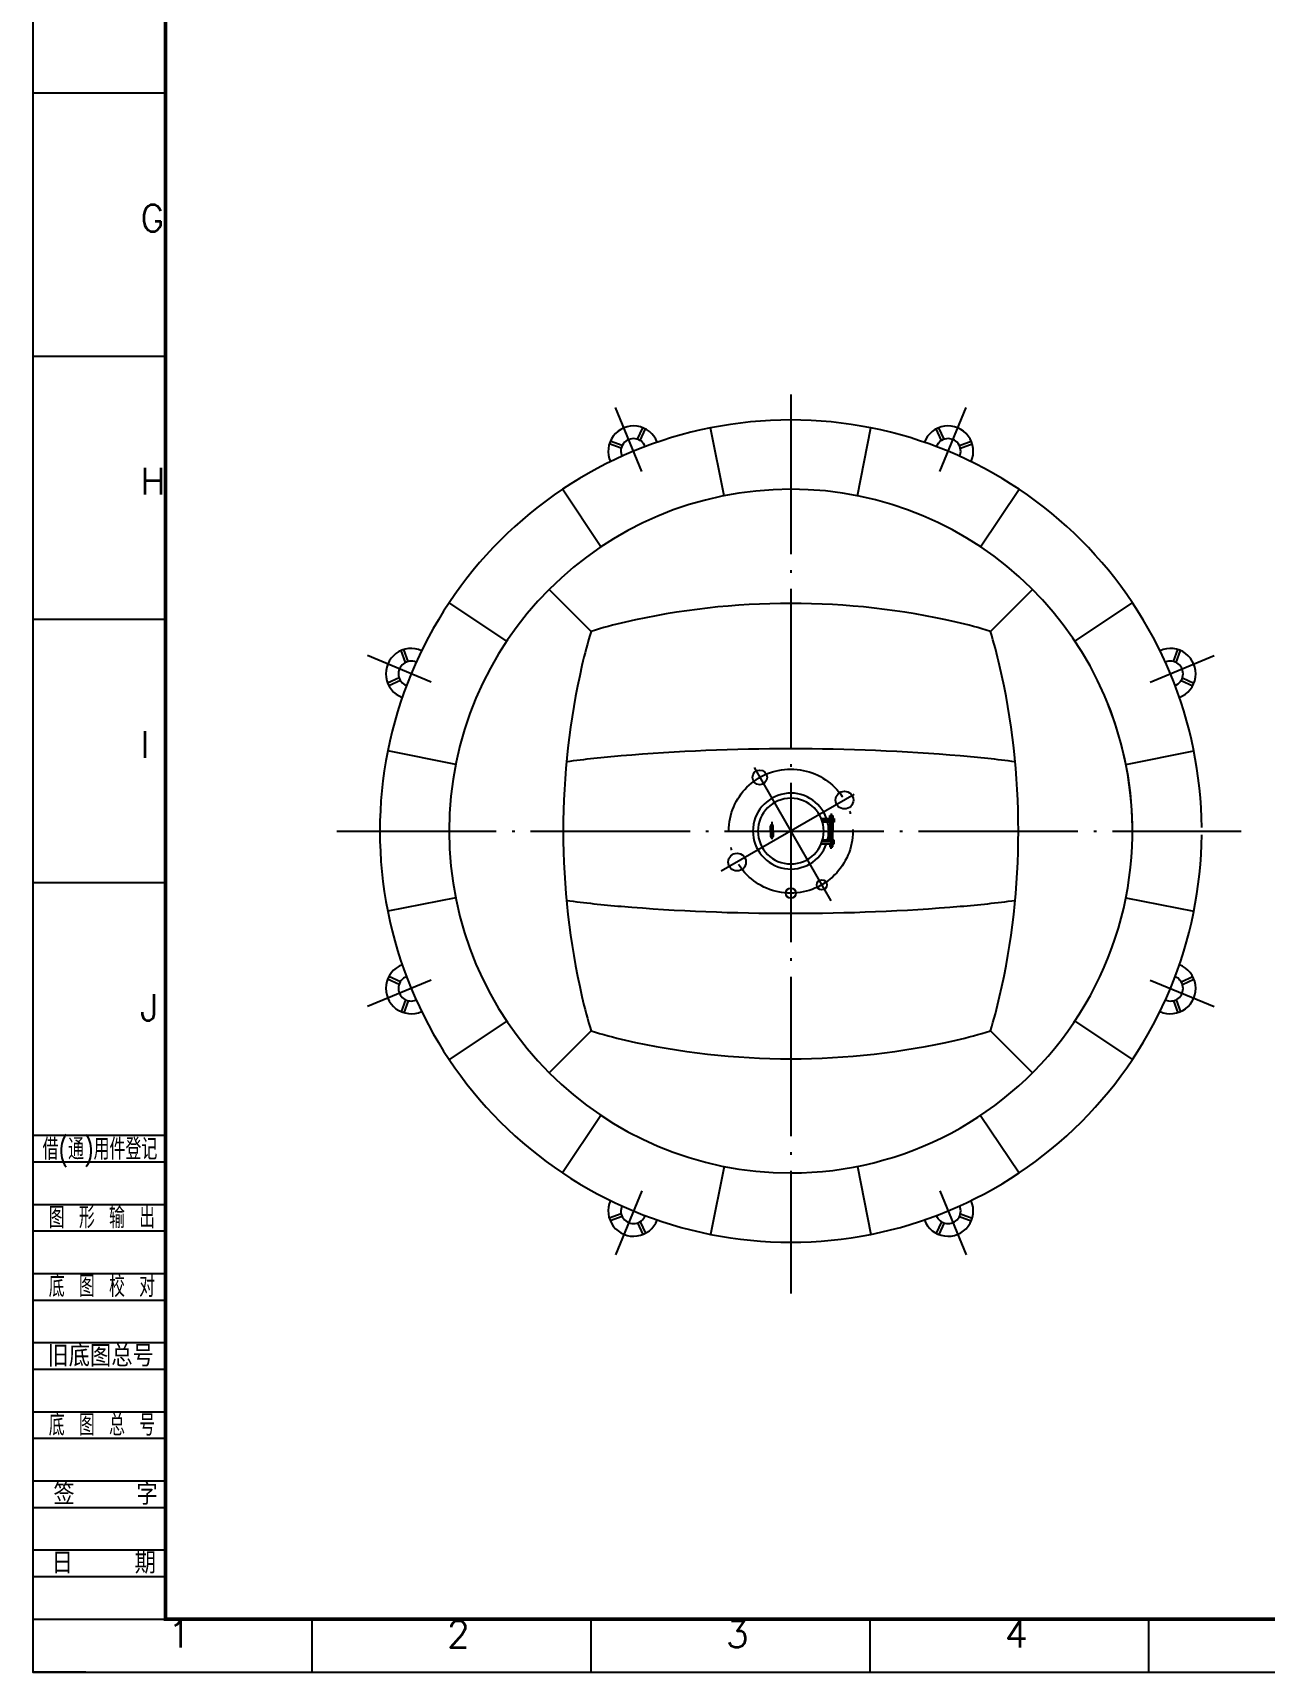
# Model space of a CAD drawing. Extents: x 2817 to 3664, y -393 to 201.
# Drawn here: x 2816.8 to 3048.5, y -392.6 to -84.2 of the extents above; entities that cross this region are included whole.
import ezdxf

# ---------------------------------------------------------------- set-up
doc = ezdxf.new("R2010")
doc.units = 0
doc.header["$MEASUREMENT"] = 0
doc.linetypes.add('DASHDOT-M', pattern=[36.5, 30, -3, 0.5, -3])
doc.layers.get('0').update_dxf_attribs({"linetype": 'CONTINUOUS'})
doc.layers.add('CEN', color=1, linetype='DASHDOT-M')
doc.layers.add('TK', color=5, linetype='CONTINUOUS')
doc.styles.add('HZTXT', font='txt', dxfattribs={"width": 0.75, "bigfont": 'HZTXT'})

msp = doc.modelspace()

# ---------------------------------------------------------------- linework, layer by layer
for p, q in [((2930.6011, -160.6945), (2931.6103, -158.5308)), ((2931.0989, -160.9267), (2932.1081, -158.763)), ((2946.9009, -171.3351), (2944.3582, -158.5519)), ((2971.9894, -171.3351), (2974.5321, -158.5519)), ((2987.7914, -160.9267), (2986.7822, -158.763)), ((2988.2892, -160.6945), (2987.28, -158.5308)), ((2927.536, -162.4025), (2925.2924, -161.5861)), ((2927.7238, -161.8863), (2925.4802, -161.0699)), ((2991.1665, -161.8863), (2993.4101, -161.0699)), ((2991.3544, -162.4025), (2993.5979, -161.5861)), ((2923.7222, -180.9361), (2916.4811, -170.099)), ((2995.1682, -180.9361), (3002.4093, -170.099)), ((2921.872, -196.8261), (2913.9784, -188.9326)), ((2997.0184, -196.8261), (3004.9119, -188.9326)), ((2905.9819, -198.6763), (2895.1448, -191.4352)), ((3012.9084, -198.6763), (3023.7455, -191.4352)), ((2886.9322, -202.6779), (2886.1158, -200.4344)), ((2887.4483, -202.4901), (2886.6319, -200.2466)), ((3031.442, -202.4901), (3032.2584, -200.2466)), ((3031.9582, -202.6779), (3032.7745, -200.4344)), ((2885.7403, -205.5553), (2883.5766, -206.5644)), ((2885.9725, -206.0531), (2883.8088, -207.0622)), ((3032.9178, -206.0531), (3035.0815, -207.0622)), ((3033.15, -205.5553), (3035.3137, -206.5644)), ((2896.381, -221.8551), (2883.5978, -219.3123)), ((3022.5094, -221.8551), (3035.2926, -219.3123)), ((2955.638, -234.3993), (2955.638, -233.4475)), ((2956.1139, -234.3993), (2956.1139, -233.4475)), ((2965.1559, -232.0198), (2967.6372, -232.0198)), ((2967.6372, -232.3635), (2965.2873, -232.3635)), ((2967.6372, -232.713), (2965.3976, -232.713)), ((2966.763, -232.0578), (2966.763, -231.4462)), ((2966.763, -231.4462), (2967.3749, -231.4462)), ((2966.763, -232.7567), (2966.763, -234.4166)), ((2967.3749, -231.4462), (2967.3749, -234.4602)), ((2967.3749, -237.3524), (2967.3749, -234.3384)), ((2967.6372, -232.0198), (2967.6372, -232.3635)), ((2967.6372, -232.3635), (2967.6372, -232.713)), ((2955.638, -234.4338), (2955.638, -235.3856)), ((2956.1139, -234.4338), (2956.1139, -235.3856)), ((2965.1559, -236.7788), (2967.6372, -236.7788)), ((2967.6372, -236.4351), (2965.2873, -236.4351)), ((2967.6372, -236.0857), (2965.3976, -236.0857)), ((2966.763, -236.042), (2966.763, -234.3821)), ((2966.763, -236.7409), (2966.763, -237.3524)), ((2966.763, -237.3524), (2967.3749, -237.3524)), ((2967.6372, -236.4351), (2967.6372, -236.0857)), ((2967.6372, -236.7788), (2967.6372, -236.4351)), ((2896.381, -246.9436), (2883.5978, -249.4863)), ((3022.5094, -246.9436), (3035.2926, -249.4863)), ((2885.9725, -262.7456), (2883.8088, -261.7364)), ((3032.9178, -262.7456), (3035.0815, -261.7364)), ((2885.7403, -263.2434), (2883.5766, -262.2342)), ((3033.15, -263.2434), (3035.3137, -262.2342)), ((2886.9322, -266.1207), (2886.1158, -268.3642)), ((2887.4483, -266.3085), (2886.6319, -268.5521)), ((3031.442, -266.3085), (3032.2584, -268.5521)), ((3031.9582, -266.1207), (3032.7745, -268.3642)), ((2905.9819, -270.1223), (2895.1448, -277.3634)), ((3012.9084, -270.1223), (3023.7455, -277.3634)), ((2921.872, -271.9725), (2913.9784, -279.8661)), ((2997.0184, -271.9725), (3004.9119, -279.8661)), ((2923.7222, -287.8626), (2916.4811, -298.6996)), ((2995.1682, -287.8626), (3002.4093, -298.6996)), ((2946.9009, -297.4635), (2944.3582, -310.2467)), ((2971.9894, -297.4635), (2974.5321, -310.2467)), ((2927.536, -306.3961), (2925.2924, -307.2125)), ((2927.7238, -306.9123), (2925.4802, -307.7287)), ((2930.6011, -308.1042), (2931.6103, -310.2678)), ((2931.0989, -307.872), (2932.1081, -310.0357)), ((2987.7914, -307.872), (2986.7822, -310.0357)), ((2988.2892, -308.1042), (2987.28, -310.2678)), ((2991.1665, -306.9123), (2993.4101, -307.7287)), ((2991.3544, -306.3961), (2993.5979, -307.2125))]:
    msp.add_line(p, q)
for centre, radius in [((2953.611, -224.2962), 1.375), ((2969.5493, -228.5668), 1.6667), ((2949.341, -240.2318), 1.6667), ((2965.2793, -244.5025), 0.9583), ((2959.4452, -246.066), 0.9583)]:
    msp.add_circle(centre, radius)
for centre, radius, start, end in [((2959.4452, -234.3993), 77.3333, 90, 112.5), ((2959.4452, -234.3993), 77.3333, 67.5, 90), ((2929.851, -162.9526), 4.759, 20.736775, 204.263225), ((2989.0393, -162.9526), 4.759, 335.736775, 159.263225), ((2959.4452, -234.3993), 77.3333, 112.5, 135), ((2929.851, -162.9526), 2.3795, 21.618492, 203.381508), ((2989.0393, -162.9526), 2.3795, 336.618492, 158.381508), ((2959.4452, -234.3993), 77.3333, 45, 67.5), ((2959.4452, -234.3993), 64.2997, 90, 270), ((2959.4452, -234.3993), 64.2997, 0.609984, 90), ((2959.4452, -234.3993), 77.3333, 135, 157.5), ((2959.4452, -234.3993), 77.3333, 22.5, 45), ((2959.4452, -330.7524), 139.1839, 90, 102.920686), ((2959.4452, -330.7524), 139.1839, 77.079314, 90), ((3008.1598, -223.4706), 90.3079, 162.840073, 167.079314), ((2948.5164, -283.114), 90.3079, 102.920686, 107.159927), ((2970.3739, -283.114), 90.3079, 72.840073, 77.079314), ((2910.7305, -223.4706), 90.3079, 12.920686, 17.159927), ((2887.9985, -204.8051), 4.759, 65.736775, 249.263225), ((3030.8918, -204.8051), 4.759, 290.736775, 114.263225), ((2887.9985, -204.8051), 2.3795, 66.618492, 248.381508), ((3055.7983, -234.3993), 139.1839, 167.079314, 180), ((2863.0921, -234.3993), 139.1839, 0, 12.920686), ((3030.8918, -204.8051), 2.3795, 291.618492, 113.381508), ((2959.4452, -234.3993), 77.3333, 157.5, 180), ((2959.4452, -234.3993), 77.3333, 0.507175, 22.5), ((2959.4452, -234.3993), 64.2997, 270, 21.874297), ((2959.4452, -605.3417), 386.4091, 90, 94.735724), ((2959.4452, -605.3417), 386.4091, 85.264276, 90), ((2944.106, -420.1815), 200.6145, 94.735724, 97.7004), ((2974.7843, -420.1815), 200.6145, 82.2996, 85.264276), ((2959.4452, -234.3993), 7.1385, 19.471221, 340.528779), ((2959.4452, -234.3993), 6.1867, 90, 270), ((2959.4452, -234.3993), 6.1867, 270, 90), ((2955.8759, -233.4475), 0.2379, 0, 180), ((2959.4452, -234.3993), 7.1385, 346.335749, 13.664251), ((2959.4452, -234.3993), 77.3333, 180, 202.5), ((3055.7983, -234.3993), 139.1839, 180, 192.920686), ((2955.8759, -235.3856), 0.2379, 180, 0), ((2863.0921, -234.3993), 139.1839, 347.079314, 0), ((2959.4452, -234.3993), 77.3333, 337.5, 359.479755), ((2944.106, -48.6172), 200.6145, 262.2996, 265.264276), ((2959.4452, 136.5431), 386.4091, 265.264276, 270), ((2959.4452, 136.5431), 386.4091, 270, 274.735724), ((2974.7843, -48.6172), 200.6145, 274.735724, 277.7004), ((2887.9985, -263.9935), 4.759, 110.736775, 294.263225), ((2887.9985, -263.9935), 2.3795, 111.618492, 293.381508), ((3030.8918, -263.9935), 4.759, 245.736775, 69.263225), ((3030.8918, -263.9935), 2.3795, 246.618492, 68.381508), ((2959.4452, -234.3993), 77.3333, 202.5, 225), ((2959.4452, -234.3993), 77.3333, 315, 337.5), ((3008.1598, -245.3281), 90.3079, 192.920686, 197.159927), ((2910.7305, -245.3281), 90.3079, 342.840073, 347.079314), ((2948.5164, -185.6847), 90.3079, 252.840073, 257.079314), ((2959.4452, -138.0462), 139.1839, 257.079314, 270), ((2959.4452, -138.0462), 139.1839, 270, 282.920686), ((2970.3739, -185.6847), 90.3079, 282.920686, 287.159927), ((2959.4452, -234.3993), 77.3333, 225, 247.5), ((2959.4452, -234.3993), 77.3333, 292.5, 315), ((2929.851, -305.846), 4.759, 155.736775, 339.263225), ((2929.851, -305.846), 2.3795, 156.618492, 338.381508), ((2989.0393, -305.846), 4.759, 200.736775, 24.263225), ((2989.0393, -305.846), 2.3795, 201.618492, 23.381508), ((2959.4452, -234.3993), 77.3333, 247.5, 270), ((2959.4452, -234.3993), 77.3333, 270, 292.5)]:
    msp.add_arc(centre, radius, start, end)
at = {"layer": 'CEN'}
for p, q in [((2959.4452, -152.307), (2959.4452, -321.3528)), ((2931.4185, -166.7371), (2926.4363, -154.7088)), ((2987.4718, -166.7371), (2992.4541, -154.7088)), ((2891.7829, -206.3727), (2879.7546, -201.3904)), ((3027.1074, -206.3727), (3039.1357, -201.3904)), ((2952.5462, -222.4524), (2967.0109, -247.5011)), ((2971.3933, -227.5024), (2946.3421, -241.9629)), ((2967.0595, -231.068), (2967.0595, -234.3993)), ((2955.879, -232.6256), (2955.879, -235.9017)), ((2873.9857, -234.3993), (3044.2033, -234.3993)), ((2967.0595, -237.7306), (2967.0595, -234.3993)), ((2891.7829, -262.4259), (2879.7546, -267.4082)), ((3027.1074, -262.4259), (3039.1357, -267.4082)), ((2931.4185, -302.0616), (2926.4363, -314.0899)), ((2987.4718, -302.0616), (2992.4541, -314.0899))]:
    msp.add_line(p, q, dxfattribs=at)
msp.add_circle((2959.4452, -234.3993), 11.6667, dxfattribs=at)
at = {"layer": 'TK'}
for p, q in [((2841.7891, -95.6071), (2816.7891, -95.6071)), ((2841.7891, -145.1071), (2816.7891, -145.1071)), ((2841.7891, -194.6071), (2816.7891, -194.6071)), ((2841.7891, -244.1071), (2816.7891, -244.1071)), ((2869.2891, -382.6071), (2869.2891, -392.6071)), ((2921.7891, -382.6071), (2921.7891, -392.6071)), ((2974.2891, -382.6071), (2974.2891, -392.6071)), ((3026.7891, -382.6071), (3026.7891, -392.6071)), ((2826.7891, -392.6071), (2816.7891, -392.6071))]:
    msp.add_line(p, q, dxfattribs=at)
at = {"layer": 'TK', "color": 4}
for p, q in [((2816.789, -291.6071), (2841.7891, -291.6071)), ((2816.789, -296.6071), (2841.7891, -296.6071)), ((2816.789, -304.6071), (2841.7891, -304.6071)), ((2816.789, -309.6071), (2841.7891, -309.6071)), ((2816.789, -317.6071), (2841.7891, -317.6071)), ((2816.789, -322.6071), (2841.7891, -322.6071)), ((2816.789, -330.6071), (2841.7891, -330.6071)), ((2816.789, -335.6071), (2841.7891, -335.6071)), ((2816.789, -343.6071), (2841.7891, -343.6071)), ((2816.789, -348.6071), (2841.7891, -348.6071)), ((2816.789, -356.6071), (2841.7891, -356.6071)), ((2816.789, -361.6071), (2841.7891, -361.6071)), ((2816.789, -369.6071), (2841.7891, -369.6071)), ((2816.789, -374.6071), (2841.7891, -374.6071)), ((2816.789, -382.6071), (2841.7891, -382.6071))]:
    msp.add_line(p, q, dxfattribs=at)
at = {"layer": 'TK', "color": 5}
msp.add_lwpolyline([(3656.7891, 201.3929), (2816.7891, 201.3929), (2816.7891, -392.6071), (3656.7891, -392.6071)], close=True, dxfattribs=at)
at = {"layer": 'TK', "color": 7, "const_width": 0.7}
msp.add_lwpolyline([(3646.7891, -382.6071), (3646.7891, 191.3929), (2841.7891, 191.3929), (2841.7891, -382.6071)], close=True, dxfattribs=at)

# ---------------------------------------------------------------- texts
at = {"layer": 'TK', "style": 'HZTXT'}
for s, p in [('G', (2837.0197, -121.5966)), ('H', (2837.0197, -171.0966)), ('I', (2837.0197, -220.5966)), ('J', (2837.0197, -270.0966)), ('1', (2842.2394, -387.9442)), ('2', (2894.7394, -387.9442)), ('3', (2947.2394, -387.9442)), ('4', (2999.7394, -387.9442))]:
    msp.add_text(s, height=5, dxfattribs=at).set_placement(p)
at = {"layer": 'TK', "color": 4, "style": 'HZTXT', "width": 0.75}
for s, p in [('借(通)用件登记', (2818.6295, -296.2181)), ('图 形 输 出', (2819.7921, -309.0949)), ('底 图 校 对', (2819.7921, -322.0357)), ('底 图 总 号', (2819.7921, -348.1164))]:
    msp.add_text(s, height=4, dxfattribs=at).set_placement(p)
at = {"layer": 'TK', "color": 4, "style": 'HZTXT'}
for s, p in [('旧底图总号', (2819.5588, -335.1086)), ('签   字', (2820.6659, -361.1212)), ('日   期', (2820.3391, -374.0542))]:
    msp.add_text(s, height=4, dxfattribs=at).set_placement(p)

doc.saveas('drawing.dxf')
